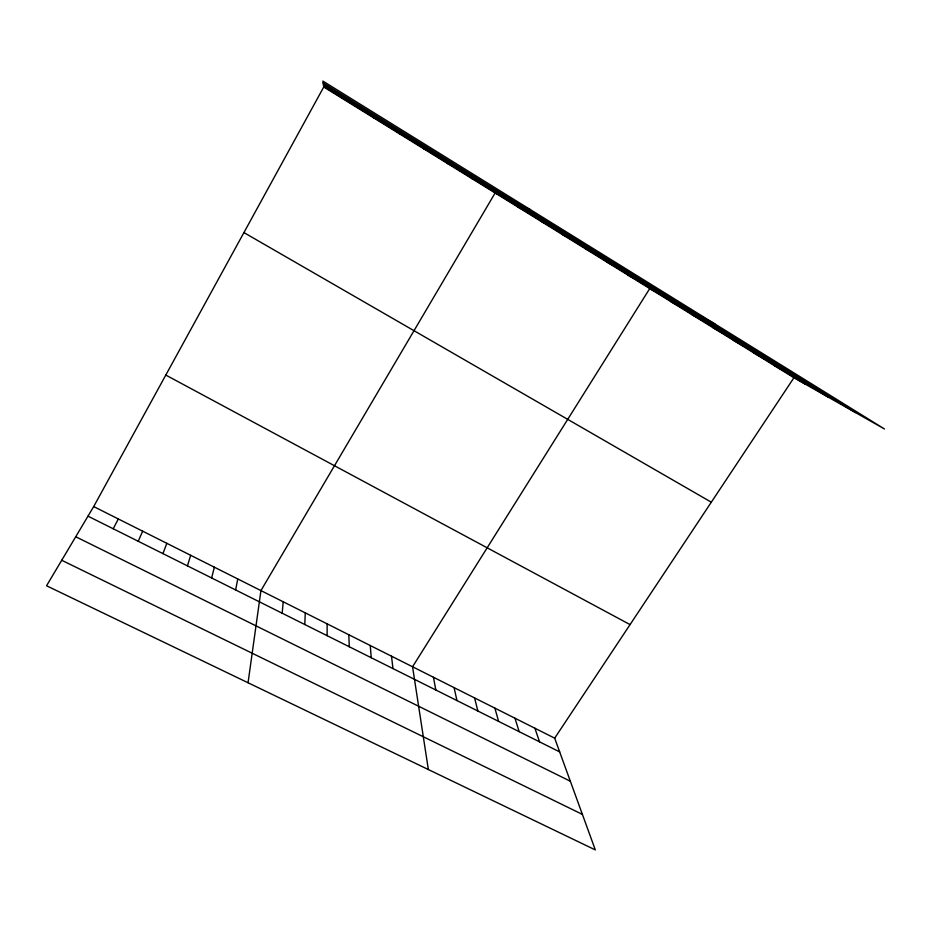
<?xml version="1.0" encoding="UTF-8"?>
<svg xmlns="http://www.w3.org/2000/svg" width="931" height="931" viewBox="0 0 931 931"><rect width="100%" height="100%" fill="white"/><g stroke="black" fill="none" stroke-linecap="round" stroke-linejoin="round"><path stroke-width="1.4" d="M327.13 635.687L327.142 623.851M304.763 624.503L305.287 612.877M282.174 613.215L283.21 601.787M248.053 682.749L260.936 590.591L495.129 192.973L530.495 209.696M235.624 589.951L237.754 578.942M211.651 577.965L214.339 567.188M187.422 565.85L190.692 555.307M162.948 553.619L166.812 543.308M138.219 541.26L142.687 531.182M113.233 528.773L118.318 518.939M93.694 506.58L554.678 738.167L595.316 849.91L46.55 585.762L93.694 506.58L323.744 87.002L322.894 81.09L884.45 428.97L793.934 377.73L323.744 87.002M554.678 738.167L793.934 377.73M374.041 118.109L375.263 118.225M398.794 133.412L400.633 133.913M423.268 148.541L425.735 149.437M447.474 163.507L450.546 164.787M471.435 178.321L475.101 179.974M61.725 560.276L582.41 814.404M517.892 207.054L522.698 209.405M75.737 536.745L570.342 781.237M87.991 516.158L559.682 751.911M540.434 220.984L545.764 223.673M562.731 234.775L568.597 237.801M584.808 248.426L591.197 251.777M606.663 261.948L613.564 265.603M628.309 275.32L635.698 279.3M165.799 375.065L630.054 624.608M714.868 323.918L649.733 288.575L412.561 666.771L428.353 769.541M670.937 301.691L679.293 306.264M691.942 314.678L700.764 319.542M712.739 327.537L722.014 332.681M733.337 340.269L743.066 345.692M753.726 352.872L763.897 358.575M773.929 365.371L784.519 371.341M243.922 232.587L711.319 502.193M323.639 86.304L804.943 383.968M323.173 83.01L855.438 412.549M323.429 84.779L828.543 397.328M534.929 728.24L539.515 741.832M514.994 718.232L519.161 731.661M494.885 708.119L498.609 721.397M474.577 697.924L477.882 711.028M454.095 687.637L456.946 700.566M433.427 677.256L435.824 690.011M391.509 656.192L392.963 668.586M370.259 645.509L371.236 657.728M348.799 634.733L349.288 646.754"/></g></svg>
